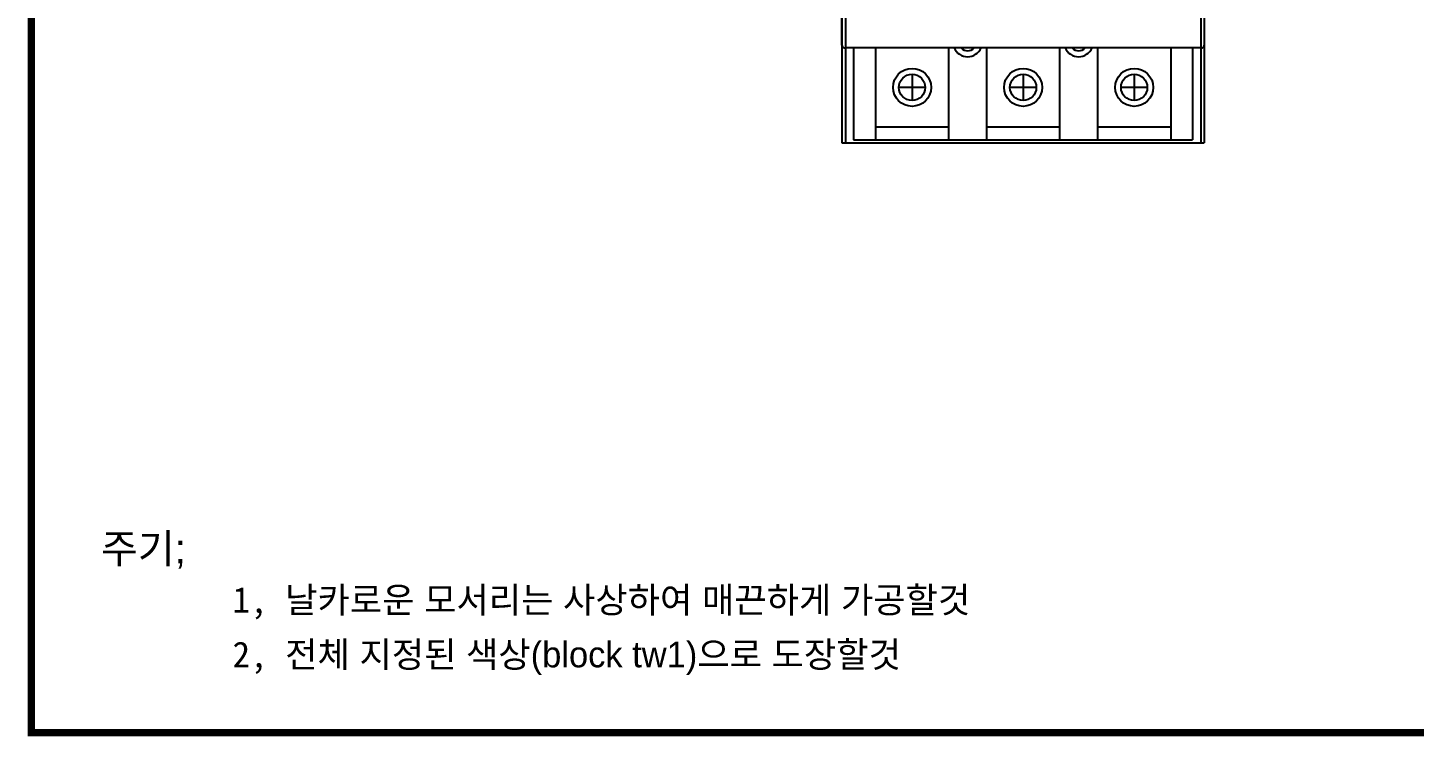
# Model space of a CAD drawing. Header units: millimetres. Extents: x 509 to 2635, y 363 to 1089.
# Drawn here: x 1599 to 2073.5, y 362.9 to 605.4 of the extents above; entities that cross this region are included whole.
import ezdxf

# ---------------------------------------------------------------- set-up
doc = ezdxf.new("R2010")
doc.units = ezdxf.units.MM

msp = doc.modelspace()

# ---------------------------------------------------------------- linework, layer by layer
for p, q in [((1877.648, 866.011), (1877.648, 566.011)), ((1878.848, 866.011), (1878.848, 566.011)), ((2000.448, 866.011), (2000.448, 566.011)), ((2001.648, 866.011), (2001.648, 566.011)), ((1881.648, 598.511), (1881.648, 567.011)), ((1889.148, 598.511), (1889.148, 567.011)), ((1914.148, 598.511), (1914.148, 567.011)), ((1927.148, 598.511), (1927.148, 567.011)), ((1952.148, 598.511), (1952.148, 567.011)), ((1965.148, 598.511), (1965.148, 567.011)), ((1990.148, 598.511), (1990.148, 567.011)), ((1997.648, 598.511), (1997.648, 567.011)), ((1901.648, 589.511), (1901.648, 580.511)), ((1939.648, 589.511), (1939.648, 580.511)), ((1977.648, 589.511), (1977.648, 580.511)), ((1906.148, 585.011), (1897.148, 585.011)), ((1944.148, 585.011), (1935.148, 585.011)), ((1982.148, 585.011), (1973.148, 585.011)), ((1889.148, 571.511), (1914.148, 571.511)), ((1927.148, 571.511), (1952.148, 571.511)), ((1965.148, 571.511), (1990.148, 571.511)), ((1877.648, 566.011), (2001.648, 566.011)), ((1881.648, 567.011), (1997.648, 567.011))]:
    msp.add_line(p, q)
at = {"ltscale": 10}
for p, q in [((1877.648, 599.511), (1877.648, 832.511)), ((2001.648, 832.511), (2001.648, 599.511)), ((2000.648, 598.511), (1878.648, 598.511))]:
    msp.add_line(p, q, dxfattribs=at)
at = {"color": 5, "const_width": 2.52}
msp.add_lwpolyline([(1600.268, 364.19), (2633.468, 364.19), (2633.468, 1087.43), (1600.268, 1087.43), (1600.268, 364.19)], dxfattribs=at)
for centre, radius in [((1901.648, 585.011), 6.5), ((1901.648, 585.011), 4.5), ((1939.648, 585.011), 6.5), ((1939.648, 585.011), 4.5), ((1977.648, 585.011), 6.5), ((1977.648, 585.011), 4.5)]:
    msp.add_circle(centre, radius)
at = {"ltscale": 10}
for centre, start, end in [((1878.648, 599.511), 180, 270), ((2000.648, 599.511), 270, 0)]:
    msp.add_arc(centre, 1, start, end, dxfattribs=at)
for centre, radius, start, end in [((1920.648, 600.511), 5, 203.57818, 336.42182), ((1920.648, 600.511), 3, 221.81031, 318.18969), ((1958.648, 600.511), 5, 203.57818, 336.42182), ((1958.648, 600.511), 3, 221.81031, 318.18969)]:
    msp.add_arc(centre, radius, start, end)

# ---------------------------------------------------------------- texts
at = {"attachment_point": 1}
for s, insert, char_height, width in [('{\\fﾱﾼﾸﾲ|b0|i0|c129|p50;주기;}', (1624.034, 432.217), 10.08, 37.8), ('1, {\\fﾱﾼﾸﾲ|b0|i0|c129|p50;날카로운 모서리는 사상하여 매끈하게 가공할것}', (1669.097, 414.007), 8.82, 378), ('2, {\\fﾱﾼﾸﾲ|b0|i0|c129|p50;전체 지정된 색상(block tw1)으로 도장할것}', (1669.097, 395.347), 8.82, 378)]:
    msp.add_mtext(s, dxfattribs=dict(at, insert=insert, char_height=char_height, width=width))

doc.saveas('drawing.dxf')
